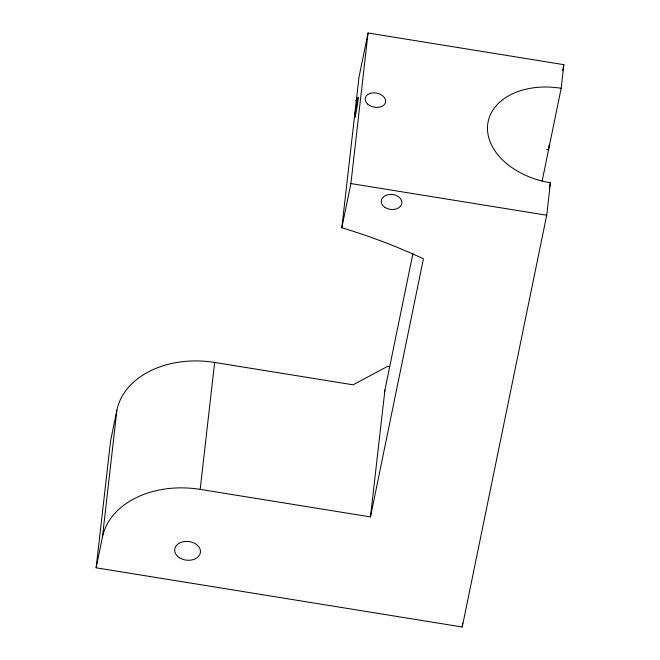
<?xml version="1.0" encoding="UTF-8"?>
<svg xmlns="http://www.w3.org/2000/svg" width="660" height="660" viewBox="0 0 660 660"><rect width="100%" height="100%" fill="white"/><g stroke="black" fill="none" stroke-linecap="round" stroke-linejoin="round"><path stroke-width="0.99" d="M96.129 567.798L102.44 537.067A86.328 62.617 6.5 0 1 200.186 489.382L370.466 516.912L423.423 258.786A480.975 348.884 6.5 0 0 348.381 229.771L341.822 227.758L358.982 77.203L368.049 33L563.871 64.663L561.173 88.283A69.061 47.438 11.6 0 0 487.682 124.501A69.061 47.438 11.6 0 0 550.415 182.754L546.711 215.226L462.231 627L96.129 567.798L110.599 440.855L116.902 410.124A86.328 62.617 6.5 0 1 214.648 362.439L353.092 384.821L387.618 366.349L389.647 366.679M102.44 537.067L116.902 410.124M200.186 489.382L214.648 362.439M341.822 227.758L350.897 183.562L368.049 33M370.466 516.912L384.928 389.969M462.231 627L462.693 622.941M549.128 144.82L548.567 149.746L546.538 149.416M384.516 391.974L412.855 253.852M562.625 70.711L563.871 64.663M542.157 180.997L561.173 88.283M549.376 187.803L550.415 182.754M350.897 183.562L546.711 215.226M355.757 100.65L356.293 100.815M179.553 557.791A12.952 9.397 6.5 0 0 200.343 552.907A12.952 9.397 6.5 0 0 182.828 541.819A12.952 9.397 6.5 0 0 179.553 557.791M385.135 207.529A10.362 7.516 6.5 0 0 401.775 203.618A10.362 7.516 6.5 0 0 387.758 194.749A10.362 7.516 6.5 0 0 385.135 207.529M367.603 103.975A10.362 7.12 11.6 0 0 385.06 103.562A10.362 7.12 11.6 0 0 373.535 92.862A10.362 7.12 11.6 0 0 367.603 103.975M355.682 114.559A10.362 0.462 -80.8 0 0 358.207 97.548A10.362 0.462 -80.8 0 0 355.583 110.319A10.362 0.462 -80.8 0 0 355.682 114.559"/></g></svg>
